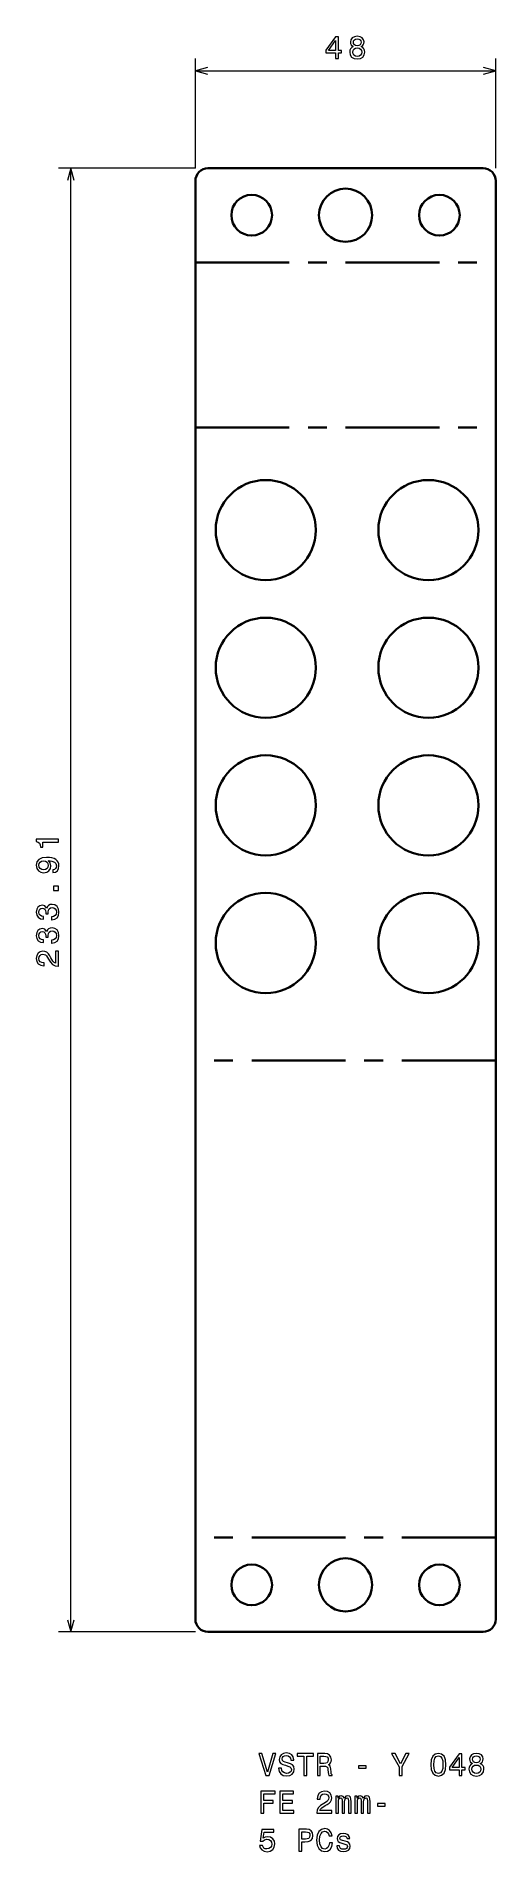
# Model space of a CAD drawing. Extents: x 42 to 115, y -24 to 267.
import ezdxf

# ---------------------------------------------------------------- set-up
doc = ezdxf.new("R2010")
doc.units = 0
doc.linetypes.add('AXES', pattern=[24, 15, -3, 3, -3])

msp = doc.modelspace()

# ---------------------------------------------------------------- linework, layer by layer
at = {"color": 7, "lineweight": 13, "ltscale": 0.439267}
for p, q in [((67, 245.456757), (67, 263.027435)), ((115, 245.456757), (115, 263.027435))]:
    msp.add_line(p, q, dxfattribs=at)
at = {"color": 7, "lineweight": 13}
for p, q in [((67, 261.027435), (115, 261.027435)), ((67, 245.456757), (45.097744, 245.456757)), ((47.097744, 11.543259), (47.097744, 245.456757)), ((67, 11.543259), (45.097744, 11.543259))]:
    msp.add_line(p, q, dxfattribs=at)
at = {"color": 7, "lineweight": 35}
for p, q in [((69, 245.456757), (113, 245.456757)), ((67, 243.456757), (67, 13.543259)), ((115, 13.543259), (115, 243.456757)), ((113, 11.543259), (69, 11.543259))]:
    msp.add_line(p, q, dxfattribs=at)
at = {"color": 1, "linetype": 'AXES', "lineweight": 35}
for p, q in [((67, 230.375046), (115, 230.375046)), ((67, 204.021759), (115, 204.021759)), ((115, 102.863495), (67, 102.863495)), ((115, 26.624969), (67, 26.624969))]:
    msp.add_line(p, q, dxfattribs=at)
at = {"color": 7, "lineweight": 13}
for points in [[(89.409363, 263.027435), (89.863258, 263.027435), (89.863258, 263.894867), (90.362534, 263.894867), (90.362534, 264.29834), (89.863258, 264.29834), (89.863258, 266.451782), (89.404327, 266.451782), (87.871185, 264.338684), (87.871185, 263.894867), (89.409363, 263.894867)], [(88.294815, 264.29834), (89.409363, 265.866791), (89.409363, 264.29834)], [(92.242653, 264.913605), (91.985443, 264.7724), (91.808929, 264.575714), (91.697983, 264.328583), (91.662682, 264.031036), (91.74337, 263.582184), (91.975357, 263.234222), (92.353607, 263.012329), (92.868011, 262.926575), (93.37738, 263.012329), (93.755615, 263.234222), (93.98761, 263.582184), (94.073341, 264.031036), (94.032997, 264.328583), (93.927094, 264.575714), (93.745529, 264.7724), (93.49337, 264.913605), (93.695099, 265.034637), (93.836311, 265.20108), (93.922043, 265.402802), (93.952309, 265.649933), (93.871613, 266.007996), (93.659798, 266.295441), (93.316856, 266.482056), (92.868011, 266.552673), (92.414124, 266.482056), (92.071182, 266.295441), (91.854324, 266.007996), (91.778671, 265.649933), (91.803894, 265.402802), (91.889626, 265.20108)], [(92.146828, 264.041138), (92.192215, 264.308411), (92.33847, 264.510162), (92.565414, 264.641266), (92.868011, 264.686676), (93.165558, 264.641266), (93.392509, 264.510162), (93.538757, 264.308411), (93.589195, 264.041138), (93.538757, 263.753662), (93.392509, 263.536804), (93.165558, 263.395599), (92.868011, 263.35022), (92.565414, 263.395599), (92.33847, 263.536804), (92.192215, 263.753662)], [(92.257782, 265.609589), (92.298126, 265.831482), (92.419167, 266.00296), (92.610809, 266.108856), (92.868011, 266.1492), (93.120171, 266.108856), (93.311813, 266.00296), (93.432854, 265.831482), (93.478241, 265.609589), (93.432854, 265.382629), (93.311813, 265.206116), (93.120171, 265.090118), (92.868011, 265.05481), (92.610809, 265.095154), (92.419167, 265.206116), (92.298126, 265.382629)], [(45.097744, 137.749283), (45.097744, 138.208221), (41.572525, 138.208221), (41.572525, 137.86528), (41.880165, 137.774506), (42.086937, 137.592957), (42.207977, 137.315567), (42.248322, 136.932281), (42.606392, 136.932281), (42.606392, 137.749283)], [(44.230309, 132.893677), (44.628723, 132.969315), (44.936363, 133.186172), (45.128006, 133.529114), (45.198608, 133.983002), (45.163307, 134.280548), (45.072525, 134.547852), (44.916187, 134.77478), (44.694286, 134.966431), (44.416908, 135.117737), (44.073967, 135.228683), (43.680595, 135.29425), (43.226707, 135.319458), (42.51561, 135.233734), (41.996159, 134.986603), (41.683479, 134.593231), (41.572525, 134.053619), (41.663307, 133.559372), (41.90538, 133.186172), (42.27858, 132.944092), (42.747601, 132.863403), (43.23175, 132.944092), (43.599907, 133.181122), (43.831894, 133.534149), (43.907543, 133.983002), (43.811722, 134.457062), (43.519215, 134.815125), (44.07901, 134.734436), (44.477425, 134.573059), (44.714458, 134.325943), (44.790108, 133.988037), (44.754807, 133.7258), (44.643852, 133.534149), (44.467339, 133.408081), (44.230309, 133.357635)], [(42.742558, 133.3526), (42.429878, 133.40303), (42.182758, 133.54425), (42.026421, 133.766144), (41.970943, 134.053619), (42.026421, 134.351166), (42.182758, 134.578094), (42.424835, 134.719315), (42.737511, 134.77478), (43.055237, 134.719315), (43.292267, 134.578094), (43.438522, 134.346115), (43.488953, 134.038483), (43.438522, 133.761108), (43.292267, 133.54425), (43.06028, 133.40303)], [(45.097744, 130.020035), (45.097744, 130.716003), (44.346306, 130.716003), (44.346306, 130.020035)], [(43.998322, 125.361099), (44.033623, 125.361099), (44.517773, 125.441795), (44.880886, 125.678825), (45.112873, 126.052025), (45.198608, 126.546257), (45.112873, 127.070755), (44.890972, 127.464127), (44.537945, 127.716286), (44.084053, 127.807068), (43.786507, 127.766724), (43.54443, 127.655769), (43.35783, 127.474213), (43.221664, 127.23214), (42.949329, 127.559952), (42.51561, 127.675941), (42.122238, 127.600296), (41.824692, 127.383438), (41.638092, 127.030411), (41.572525, 126.546257), (41.653221, 126.092369), (41.875122, 125.744385), (42.228149, 125.517441), (42.697166, 125.441795), (42.732468, 125.441795), (42.732468, 125.89064), (42.409706, 125.930984), (42.177715, 126.062111), (42.036507, 126.273926), (41.986073, 126.571472), (42.026421, 126.833725), (42.132324, 127.025368), (42.303795, 127.141357), (42.535782, 127.186752), (42.782902, 127.141357), (42.949329, 127.020325), (43.050194, 126.80851), (43.080452, 126.521042), (43.075409, 126.324356), (43.473824, 126.324356), (43.463737, 126.571472), (43.509125, 126.889198), (43.630165, 127.126228), (43.826851, 127.267441), (44.084053, 127.317871), (44.376564, 127.262398), (44.593422, 127.116142), (44.729588, 126.884155), (44.774979, 126.576523), (44.724545, 126.258797), (44.57325, 126.02681), (44.331173, 125.880554), (43.998322, 125.825081)], [(43.998322, 121.625076), (44.033623, 121.625076), (44.517773, 121.705772), (44.880886, 121.942802), (45.112873, 122.316002), (45.198608, 122.810234), (45.112873, 123.334732), (44.890972, 123.728104), (44.537945, 123.980263), (44.084053, 124.071045), (43.786507, 124.030701), (43.54443, 123.919746), (43.35783, 123.73819), (43.221664, 123.496117), (42.949329, 123.823929), (42.51561, 123.939919), (42.122238, 123.864273), (41.824692, 123.647415), (41.638092, 123.294388), (41.572525, 122.810234), (41.653221, 122.356346), (41.875122, 122.008362), (42.228149, 121.781418), (42.697166, 121.705772), (42.732468, 121.705772), (42.732468, 122.154617), (42.409706, 122.194962), (42.177715, 122.326088), (42.036507, 122.537903), (41.986073, 122.835449), (42.026421, 123.097702), (42.132324, 123.289345), (42.303795, 123.405334), (42.535782, 123.450729), (42.782902, 123.405334), (42.949329, 123.284302), (43.050194, 123.072487), (43.080452, 122.785019), (43.075409, 122.588333), (43.473824, 122.588333), (43.463737, 122.835449), (43.509125, 123.153175), (43.630165, 123.390205), (43.826851, 123.531418), (44.084053, 123.581848), (44.376564, 123.526375), (44.593422, 123.380119), (44.729588, 123.148132), (44.774979, 122.8405), (44.724545, 122.522774), (44.57325, 122.290787), (44.331173, 122.144531), (43.998322, 122.089058)], [(45.097744, 117.929398), (45.097744, 120.335022), (44.664024, 120.335022), (44.664024, 118.433723), (44.426994, 118.539635), (44.230309, 118.721191), (43.872238, 119.280983), (43.720943, 119.578537), (43.504082, 119.911392), (43.251923, 120.148422), (42.954372, 120.284592), (42.616478, 120.335022), (42.192844, 120.249283), (41.859993, 120.012253), (41.648178, 119.649139), (41.572525, 119.180122), (41.658264, 118.695969), (41.895294, 118.32782), (42.273537, 118.090782), (42.772816, 118.010094), (42.843422, 118.010094), (42.843422, 118.469025), (42.803078, 118.469025), (42.460136, 118.514412), (42.207977, 118.650581), (42.046593, 118.867439), (41.991116, 119.154907), (42.04155, 119.447411), (42.167629, 119.664268), (42.364315, 119.805481), (42.611435, 119.855911), (42.843422, 119.82061), (43.040108, 119.724792), (43.211578, 119.563408), (43.362873, 119.341507), (43.524258, 119.043953), (43.836937, 118.549721), (44.169792, 118.201736), (44.57325, 117.994965), (45.082615, 117.929398)], [(79.395531, -7.894829), (78.518013, -10.875376), (77.615273, -7.894829), (77.136169, -7.894829), (78.265854, -11.399872), (78.770172, -11.399872), (79.874641, -7.894829)], [(80.757202, -10.244972), (80.298271, -10.244972), (80.399139, -10.779554), (80.651299, -11.172927), (81.039627, -11.409958), (81.564117, -11.495693), (82.083572, -11.415002), (82.471901, -11.193099), (82.719017, -10.845117), (82.809799, -10.386183), (82.734146, -9.972638), (82.522331, -9.705347), (82.179398, -9.528834), (81.720459, -9.397711), (81.327087, -9.301889), (81.069885, -9.190938), (80.92363, -9.029554), (80.878242, -8.777393), (80.92363, -8.550448), (81.054756, -8.378979), (81.256485, -8.262984), (81.533859, -8.222638), (81.816284, -8.27307), (82.038185, -8.409238), (82.184441, -8.636183), (82.255043, -8.94382), (82.713974, -8.94382), (82.713974, -8.933733), (82.633286, -8.45967), (82.396255, -8.106644), (82.023056, -7.884742), (81.51873, -7.809093), (81.064842, -7.884742), (80.711815, -8.096558), (80.484871, -8.424368), (80.404182, -8.847999), (80.469742, -9.22624), (80.661385, -9.483445), (80.963974, -9.654915), (81.377518, -9.786039), (81.786026, -9.902033), (82.093658, -10.012984), (82.280258, -10.174368), (82.345825, -10.436615), (82.285301, -10.703906), (82.12896, -10.905636), (81.89193, -11.031716), (81.584297, -11.072062), (81.241356, -11.016586), (80.979103, -10.855204), (80.812683, -10.592956)], [(84.35807, -11.399872), (84.822044, -11.399872), (84.822044, -8.323503), (85.881126, -8.323503), (85.881126, -7.899872), (83.293945, -7.899872), (83.293945, -8.323503), (84.35807, -8.323503)], [(86.501442, -11.399872), (86.970459, -11.399872), (86.970459, -9.922206), (87.44957, -9.922206), (87.802597, -9.937336), (88.024498, -10.007941), (88.145531, -10.174368), (88.195969, -10.471918), (88.221184, -10.925808), (88.251442, -11.223359), (88.311958, -11.399872), (88.841499, -11.399872), (88.841499, -11.30405), (88.725502, -11.16284), (88.685158, -10.900592), (88.649857, -10.335751), (88.564117, -9.917163), (88.448128, -9.786039), (88.266571, -9.690218), (88.4683, -9.564137), (88.609512, -9.387624), (88.700287, -9.165722), (88.730545, -8.898431), (88.659943, -8.4748), (88.458214, -8.157076), (88.125359, -7.965434), (87.671471, -7.899872), (86.501442, -7.899872)], [(87.540344, -8.328547), (87.847984, -8.358806), (88.064842, -8.454627), (88.201012, -8.63114), (88.246399, -8.908518), (88.195969, -9.201025), (88.059799, -9.377538), (87.827812, -9.468315), (87.510086, -9.493532), (86.970459, -9.493532), (86.970459, -8.328547)], [(100.032425, -11.399872), (100.032425, -9.982725), (101.182281, -7.894829), (100.657784, -7.894829), (99.795395, -9.55405), (98.922913, -7.894829), (98.363113, -7.894829), (99.5634, -10.012984), (99.5634, -11.399872)], [(104.626801, -9.690218), (104.702454, -10.482004), (104.939484, -11.046845), (105.317719, -11.389786), (105.842216, -11.500736), (106.361671, -11.389786), (106.739914, -11.046845), (106.971901, -10.482004), (107.052597, -9.690218), (106.971901, -8.903474), (106.876083, -8.590794), (106.739914, -8.33359), (106.361671, -7.99065), (105.842216, -7.874656), (105.317719, -7.99065), (104.939484, -8.338633), (104.702454, -8.903474)], [(105.110947, -9.690218), (105.151299, -9.079987), (105.277374, -8.641226), (105.504318, -8.384022), (105.842216, -8.293243), (106.175072, -8.384022), (106.402016, -8.641226), (106.528099, -9.079987), (106.568443, -9.690218), (106.528099, -10.305491), (106.402016, -10.744252), (106.175072, -11.001457), (105.842216, -11.087192), (105.504318, -11.001457), (105.277374, -10.744252), (105.151299, -10.305491)], [(109.155617, -11.399872), (109.609512, -11.399872), (109.609512, -10.532436), (110.108788, -10.532436), (110.108788, -10.128979), (109.609512, -10.128979), (109.609512, -7.97552), (109.150574, -7.97552), (107.617432, -10.088633), (107.617432, -10.532436), (109.155617, -10.532436)], [(108.041061, -10.128979), (109.155617, -8.560534), (109.155617, -10.128979)], [(111.288902, -9.513704), (111.0317, -9.654915), (110.855186, -9.851601), (110.744232, -10.098719), (110.708931, -10.39627), (110.789627, -10.845117), (111.021606, -11.193099), (111.399857, -11.415002), (111.914261, -11.500736), (112.42363, -11.415002), (112.801872, -11.193099), (113.033859, -10.845117), (113.119598, -10.39627), (113.079254, -10.098719), (112.973343, -9.851601), (112.791786, -9.654915), (112.539627, -9.513704), (112.741348, -9.392668), (112.882568, -9.22624), (112.968292, -9.024511), (112.998558, -8.777393), (112.917862, -8.419324), (112.706055, -8.131861), (112.363113, -7.945261), (111.914261, -7.874656), (111.460373, -7.945261), (111.117432, -8.131861), (110.900574, -8.419324), (110.824921, -8.777393), (110.850143, -9.024511), (110.935883, -9.22624)], [(111.304031, -8.817739), (111.344376, -8.595837), (111.465416, -8.424368), (111.657059, -8.31846), (111.914261, -8.278114), (112.166428, -8.31846), (112.358063, -8.424368), (112.479103, -8.595837), (112.52449, -8.817739), (112.479103, -9.044684), (112.358063, -9.221197), (112.166428, -9.337192), (111.914261, -9.372494), (111.657059, -9.332149), (111.465416, -9.221197), (111.344376, -9.044684)], [(93.087898, -10.244972), (94.308357, -10.244972), (94.308357, -9.846558), (93.087898, -9.846558)], [(111.193085, -10.386183), (111.238472, -10.118892), (111.38472, -9.917163), (111.611671, -9.786039), (111.914261, -9.74065), (112.211815, -9.786039), (112.438759, -9.917163), (112.585014, -10.118892), (112.635445, -10.386183), (112.585014, -10.673647), (112.438759, -10.890506), (112.211815, -11.031716), (111.914261, -11.077106), (111.611671, -11.031716), (111.38472, -10.890506), (111.238472, -10.673647)], [(77.484146, -17.446701), (77.953171, -17.446701), (77.953171, -15.837912), (79.425789, -15.837912), (79.425789, -15.419323), (77.953171, -15.419323), (77.953171, -14.370333), (79.763687, -14.370333), (79.763687, -13.946701), (77.484146, -13.946701)], [(80.494957, -17.446701), (82.713974, -17.446701), (82.713974, -17.023069), (80.958931, -17.023069), (80.958931, -15.837912), (82.522331, -15.837912), (82.522331, -15.419323), (80.958931, -15.419323), (80.958931, -14.370333), (82.67363, -14.370333), (82.67363, -13.946701), (80.494957, -13.946701)], [(86.395531, -17.446701), (88.801155, -17.446701), (88.801155, -17.012983), (86.899857, -17.012983), (87.005768, -16.775951), (87.187317, -16.579266), (87.747116, -16.221197), (88.04467, -16.069901), (88.377518, -15.853041), (88.614555, -15.60088), (88.750717, -15.303329), (88.801155, -14.965433), (88.715416, -14.541801), (88.478386, -14.208949), (88.115273, -13.997133), (87.646255, -13.921485), (87.162102, -14.007219), (86.793945, -14.244251), (86.556915, -14.622494), (86.476227, -15.121773), (86.476227, -15.192378), (86.935158, -15.192378), (86.935158, -15.152033), (86.980545, -14.809093), (87.116714, -14.556931), (87.333572, -14.395548), (87.62104, -14.340073), (87.913544, -14.390505), (88.130402, -14.516586), (88.271614, -14.713272), (88.322044, -14.96039), (88.286743, -15.192378), (88.190926, -15.389064), (88.029541, -15.560534), (87.80764, -15.711831), (87.510086, -15.873214), (87.015854, -16.185894), (86.66787, -16.518747), (86.461098, -16.922205), (86.395531, -17.431572)], [(89.441643, -17.446701), (89.850143, -17.446701), (89.850143, -15.636183), (89.875359, -15.363848), (89.951012, -15.167162), (90.067001, -15.051168), (90.2183, -15.005779), (90.33934, -15.046124), (90.420029, -15.146989), (90.460373, -15.318459), (90.475502, -15.545404), (90.475502, -17.446701), (90.858788, -17.446701), (90.858788, -15.636183), (90.884003, -15.368891), (90.959656, -15.172205), (91.080688, -15.051168), (91.231987, -15.005779), (91.353027, -15.046124), (91.433716, -15.146989), (91.484146, -15.545404), (91.484146, -17.446701), (91.892654, -17.446701), (91.892654, -15.575664), (91.867432, -15.187335), (91.786743, -14.889785), (91.625359, -14.708228), (91.363113, -14.642666), (91.055473, -14.743531), (90.818443, -15.036038), (90.631844, -14.748574), (90.319168, -14.642666), (90.0317, -14.743531), (89.835014, -15.025951), (89.835014, -14.738487), (89.441643, -14.738487)], [(92.477669, -17.446701), (92.886169, -17.446701), (92.886169, -15.636183), (92.911385, -15.363848), (92.98703, -15.167162), (93.103027, -15.051168), (93.254326, -15.005779), (93.375359, -15.046124), (93.456055, -15.146989), (93.496399, -15.318459), (93.511528, -15.545404), (93.511528, -17.446701), (93.894814, -17.446701), (93.894814, -15.636183), (93.920029, -15.368891), (93.995682, -15.172205), (94.116714, -15.051168), (94.268013, -15.005779), (94.389053, -15.046124), (94.469742, -15.146989), (94.520172, -15.545404), (94.520172, -17.446701), (94.928673, -17.446701), (94.928673, -15.575664), (94.903458, -15.187335), (94.822769, -14.889785), (94.661385, -14.708228), (94.399139, -14.642666), (94.091499, -14.743531), (93.854469, -15.036038), (93.66787, -14.748574), (93.355186, -14.642666), (93.067726, -14.743531), (92.87104, -15.025951), (92.87104, -14.738487), (92.477669, -14.738487)], [(96.123917, -16.291801), (97.344383, -16.291801), (97.344383, -15.893387), (96.123917, -15.893387)], [(77.267288, -22.580708), (77.378242, -22.994253), (77.625359, -23.317019), (77.988472, -23.518749), (78.452446, -23.594397), (78.961815, -23.503618), (79.360229, -23.2565), (79.612389, -22.863129), (79.708214, -22.358807), (79.622482, -21.889786), (79.380402, -21.521629), (79.002159, -21.284599), (78.51297, -21.198864), (78.134727, -21.259382), (77.842216, -21.425808), (77.983429, -20.482725), (79.516571, -20.482725), (79.516571, -20.06918), (77.645531, -20.06918), (77.368156, -21.925089), (77.771614, -21.925089), (78.064117, -21.688057), (78.437317, -21.602322), (78.760086, -21.657797), (79.007202, -21.819181), (79.163544, -22.066299), (79.219017, -22.384022), (79.163544, -22.701746), (79.002159, -22.948864), (78.755043, -23.105204), (78.437317, -23.160679), (78.170029, -23.125376), (77.963257, -23.009382), (77.811958, -22.827826), (77.736313, -22.580708)], [(83.52594, -23.493532), (83.989914, -23.493532), (83.989914, -22.015867), (84.504326, -22.015867), (85.023773, -21.99065), (85.437317, -21.814137), (85.704613, -21.471197), (85.795387, -21.002178), (85.724785, -20.56846), (85.523056, -20.250736), (85.190201, -20.059093), (84.736313, -19.993532), (83.52594, -19.993532)], [(88.443085, -22.192379), (88.342216, -22.616011), (88.175797, -22.918604), (87.943802, -23.105204), (87.671471, -23.165722), (87.343658, -23.074944), (87.086456, -22.80261), (86.914986, -22.358807), (86.859512, -21.743532), (86.914986, -21.133301), (87.081413, -20.684454), (87.338615, -20.412121), (87.671471, -20.316299), (87.913544, -20.366732), (88.120316, -20.507942), (88.2817, -20.734886), (88.392654, -21.047567), (88.871758, -21.047567), (88.720459, -20.56846), (88.458214, -20.205347), (88.100143, -19.978403), (87.671471, -19.897711), (87.136887, -20.023792), (86.728386, -20.376818), (86.466141, -20.956789), (86.375359, -21.743532), (86.466141, -22.530275), (86.728386, -23.110247), (87.136887, -23.468315), (87.671471, -23.589354), (88.140488, -23.493532), (88.51873, -23.226242), (88.786026, -22.787479), (88.927231, -22.192379)], [(84.610229, -20.422207), (84.912827, -20.452465), (85.134727, -20.548286), (85.265854, -20.7248), (85.311241, -21.002178), (85.260803, -21.294685), (85.124641, -21.471197), (84.892654, -21.561975), (84.574928, -21.587193), (83.989914, -21.587193), (83.989914, -20.422207)], [(90.944527, -21.915001), (90.515854, -21.814137), (90.198128, -21.698143), (90.092216, -21.461111), (90.122482, -21.294685), (90.228386, -21.173647), (90.399857, -21.098), (90.646973, -21.067739), (90.884003, -21.098), (91.070602, -21.188778), (91.191643, -21.324944), (91.242073, -21.5065), (91.675797, -21.5065), (91.675797, -21.496414), (91.600143, -21.168604), (91.393372, -20.9114), (91.070602, -20.750015), (90.646973, -20.689497), (90.2183, -20.750015), (89.905617, -20.916443), (89.708931, -21.163561), (89.648415, -21.476242), (89.693802, -21.778835), (89.835014, -21.99065), (90.067001, -22.141947), (90.4049, -22.247854), (90.899139, -22.368893), (91.201729, -22.494972), (91.282425, -22.595839), (91.312683, -22.747135), (91.267288, -22.933733), (91.146255, -23.074944), (90.94957, -23.165722), (90.687317, -23.195982), (90.409943, -23.165722), (90.208214, -23.059814), (90.072044, -22.888346), (90.016571, -22.651314), (89.587898, -22.651314), (89.658501, -23.054771), (89.865273, -23.347279), (90.193085, -23.523792), (90.646973, -23.589354), (91.12104, -23.523792), (91.469025, -23.347279), (91.680832, -23.064857), (91.756485, -22.696703), (91.701012, -22.378979), (91.54467, -22.162121), (91.28746, -22.02091)]]:
    msp.add_lwpolyline(points, close=True, dxfattribs=at)
for points in [[(68.931854, 261.545074), (67, 261.027435), (68.931854, 260.509796)], [(113.068146, 260.509796), (115, 261.027435), (113.068146, 261.545074)], [(47.615379, 243.524902), (47.097744, 245.456757), (46.580109, 243.524902)], [(46.580109, 13.475113), (47.097744, 11.543259), (47.615379, 13.475113)]]:
    msp.add_lwpolyline(points, dxfattribs=at)
at = {"color": 7, "lineweight": 35}
for centre, radius in [((76, 237.956757), 3.25), ((91, 237.956757), 4.25), ((106, 237.956757), 3.25), ((78.25, 187.633942), 8), ((104.25, 187.633942), 8), ((78.25, 165.633942), 8), ((104.25, 165.633942), 8), ((78.25, 143.633942), 8), ((104.25, 143.633942), 8), ((78.25, 121.633949), 8), ((104.25, 121.633949), 8), ((91, 19.043259), 4.25), ((76, 19.043259), 3.25), ((106, 19.043259), 3.25)]:
    msp.add_circle(centre, radius, dxfattribs=at)
for centre, start, end in [((69, 243.456757), 90.000003, 180.000009), ((113, 243.456757), 0, 90.000003), ((69, 13.543259), 180.000009, 269.999997), ((113, 13.543259), 269.999997, 360)]:
    msp.add_arc(centre, 2, start, end, dxfattribs=at)

doc.saveas('drawing.dxf')
